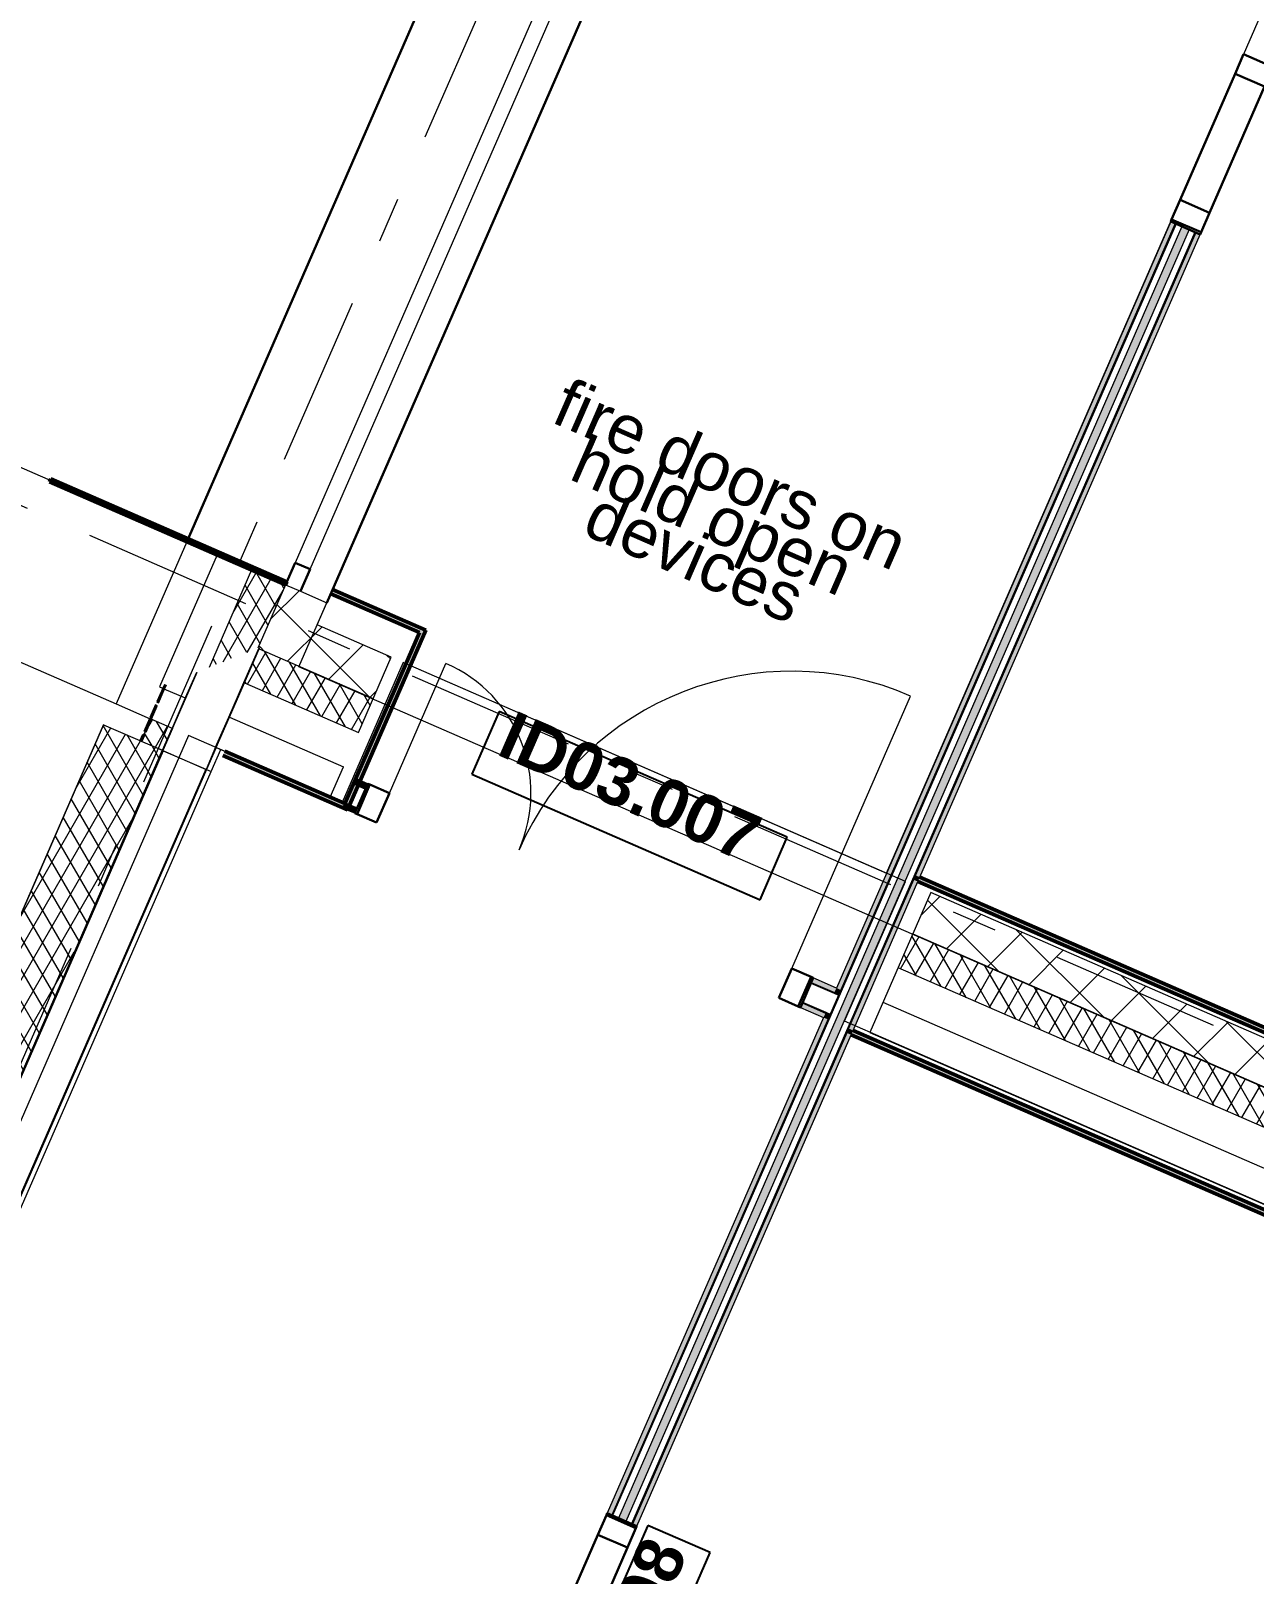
# Model space of a CAD drawing. Header units: millimetres. Extents: x -35034 to 431752, y -71616 to 25069.
# Drawn here: x 345001 to 348803, y -4564 to 234 of the extents above; entities that cross this region are included whole.
import ezdxf
from ezdxf.enums import TextEntityAlignment as Align

# ---------------------------------------------------------------- set-up
doc = ezdxf.new("R2010")
doc.units = ezdxf.units.MM
doc.header["$MEASUREMENT"] = 0
doc.linetypes.add('Double Dashed', pattern=[1093.611073, 529.166651, -211.666656, 141.111112, -211.666656])
doc.linetypes.add('Hidden Line', pattern=[55, 45, -10])
for name, color, linetype in [('A-05-M_Gross_Int_Circulation', 7, 'Continuous'), ('A-15-MG_Structural_Grid', 7, 'Continuous'), ('A-20-M_Floor_Slab', 7, 'Continuous'), ('A-25-M_Solar_Shade', 7, 'Continuous'), ('A-25-M_Wall_Ext_Existing_HUB', 7, 'Continuous'), ('A-25-M_Wall_Int', 7, 'Continuous'), ('ArchiCAD Windows', 7, 'Continuous'), ('New_A-15-MG_Structural_Grid_Phase_2', 7, 'Continuous'), ('New_A-20-M_Floor_Slab', 7, 'Continuous'), ('New_A-25-M_Wall_Ext', 7, 'Continuous'), ('New_A-25-M_Wall_Int', 7, 'Continuous'), ('New_ArchiCAD Door Markers', 7, 'Continuous'), ('New_ArchiCAD Doors', 7, 'Continuous')]:
    doc.layers.add(name, color=color, linetype=linetype)
for name, color, linetype, lineweight, true_color in [('A-05-M_Gross_Int_Circulation_Pen_No__74', 7, 'Continuous', 20, 0x606060), ('A-15-MG_Structural_Grid_Pen_No__163', 7, 'Continuous', 0, 0x750077), ('A-25-M_Solar_Shade_Pen_No__28', 7, 'Continuous', 50, 0x2a2a2a), ('A-25-M_Solar_Shade_Pen_No__81', 7, 'Continuous', 20, 0x6a6a6a), ('A-25-M_Wall_Ext_Existing_HUB_Pen_No__107', 7, 'Continuous', 15, 0xa6a6a6), ('A-25-M_Wall_Int_Pen_No__107', 7, 'Continuous', 15, 0xa6a6a6), ('A-25-M_Wall_Int_Pen_No__27', 7, 'Continuous', 50, 0x2a2a2a), ('ArchiCAD Windows_Pen_No__23', 7, 'Continuous', 30, 0x2a2a2a), ('ArchiCAD Windows_Pen_No__43', 7, 'Continuous', 30, 0x444444), ('New_A-15-MG_Structural_Grid_Phase_2_Pen_No__222', 7, 'Continuous', 13, 0x65af33), ('New_A-25-M_Wall_Ext_Existing_HUB_Pen_No__107', 7, 'Continuous', 15, 0xa6a6a6), ('New_A-25-M_Wall_Ext_Pen_No__107', 7, 'Continuous', 15, 0xa6a6a6), ('New_A-25-M_Wall_Int_Pen_No__107', 7, 'Continuous', 15, 0xa6a6a6), ('New_ArchiCAD Doors_Pen_No__43', 7, 'Continuous', 30, 0x444444), ('New_ArchiCAD Doors_Pen_No__63', 7, 'Continuous', 20, 0x606060)]:
    doc.layers.add(name, color=color, linetype=linetype, lineweight=lineweight, true_color=true_color)
for name, color, linetype, lineweight in [('A-20-M_Floor_Slab_Pen_No__89', 8, 'Continuous', 20), ('A-20-M_Roof_Pen_No__1', 7, 'Continuous', 13), ('A-25-M_Wall_Ext_Existing_HUB_Pen_No__1', 7, 'Continuous', 13), ('A-25-M_Wall_Ext_Existing_HUB_Pen_No__195', 7, 'Continuous', 35), ('A-25-M_Wall_Int_Pen_No__193', 7, 'Continuous', 18), ('A-25-M_Wall_Int_Pen_No__195', 7, 'Continuous', 35), ('A-25-M_Wall_Int_Pen_No__4', 7, 'Continuous', 20), ('ArchiCAD Windows_Pen_No__1', 7, 'Continuous', 13), ('ArchiCAD Windows_Pen_No__83', 8, 'Continuous', 20), ('ArchiCAD Zone Stamps_Pen_No__6', 7, 'Continuous', 35), ('New_A-20-M_Floor_Slab_Pen_No__89', 8, 'Continuous', 20), ('New_A-25-M_Wall_Ext_Existing_HUB_Pen_No__1', 7, 'Continuous', 13), ('New_A-25-M_Wall_Ext_Pen_No__1', 7, 'Continuous', 13), ('New_A-25-M_Wall_Int_Pen_No__1', 7, 'Continuous', 13), ('New_A-95-P_Text_1_50_GA_Pen_No__1', 7, 'Continuous', 13), ('New_ArchiCAD Door Markers_Pen_No__1', 7, 'Continuous', 13), ('New_ArchiCAD Door Markers_Pen_No__5', 7, 'Continuous', 25), ('New_ArchiCAD Doors_Pen_No__1', 7, 'Continuous', 13)]:
    doc.layers.add(name, color=color, linetype=linetype, lineweight=lineweight)
doc.styles.add('GENERATED_STYLE_1', font='')
doc.styles.add('GENERATED_STYLE_2', font='')
doc.styles.add('GENERATED_STYLE_3', font='')
doc.styles.add('GENERATED_STYLE_4', font='')
doc.styles.get('GENERATED_STYLE_1').set_extended_font_data('Swis721 BT', bold=True)
doc.styles.get('GENERATED_STYLE_2').set_extended_font_data('Arial', bold=True)
doc.styles.get('GENERATED_STYLE_3').set_extended_font_data('Arial')
doc.styles.get('GENERATED_STYLE_4').set_extended_font_data('Swis721 BT')
pattern_1 = [(103.994, (341458.1, 0), (-1137.96, 451.32), [0, -965.2, 0, -1079.5, 0, -1031.875]), (73.994, (341458, 0), (-1195.13, 1745.3), [0, -520.7, 0, -869.95, 0, -333.375]), (33.994, (341146.5, -716.2), (785.41, 1814.82), [0, -317.5, 0, -1143, 0, -1492.25]), (23.994, (341146.5, -716.2), (250.28, 1972.77), [0, -158.75, 0, -749.3, 0, -857.25])]
pattern_2 = [(60, (341458.065, 0), (-43.30127, 25), []), (120, (341458.065, 0), (43.30127, 25), [])]
pattern_3 = [(45, (341458.06, 0), (-91.9239, 91.9239), []), (135, (341458.06, 0), (91.9239, 91.9239), [])]
pattern_4 = [(0, (341458.06, 0), (0, 200), [])]
pattern_5 = [(156.4404, (341458.06, 0), (69.2305, 158.7675), [0, -100]), (156.4404, (341377.62, -59.4), (69.2305, 158.7675), [0, -100])]

# ---------------------------------------------------------------- blocks, each defined once
blk = doc.blocks.new('Slab_4_1', base_point=(349154.7, 5872.1))
at = {"layer": 'A-20-M_Floor_Slab_Pen_No__89', "linetype": 'Continuous', "flags": 128}
blk.add_lwpolyline([(373440.9, -13626.4), (354114.4, -5199.1), (356196, -425.5), (353664.2, 678.5), (351525.8, -4225.5), (345833.9, -1743.6), (349154.7, 5872.1), (348942.7, 6099.8), (348866.7, 6181.5), (349166, 6474.6), (349088.9, 6558.3), (352396.1, 9637), (356685.2, 7766.9), (358752, 12506.6), (357316.4, 14038.4), (358812.5, 15444.2), (359842.5, 14995), (360868.7, 17348.4), (395215.4, 2371.5)], dxfattribs=at)
blk = doc.blocks.new('Wall_197_1', base_point=(386093.5, -19661.2))
at = {"layer": 'A-25-M_Wall_Ext_Existing_HUB_Pen_No__107', "linetype": 'Continuous'}
h = blk.add_hatch(dxfattribs=at)
h.set_pattern_fill('Concrete_Block_0001', color=256, style=0, pattern_type=2)
h.set_pattern_definition(pattern_3)
h.paths.add_polyline_path([(351522.8, -4069), (347797.8, -2444.8), (347741.8, -2573.1), (351466.8, -4197.4)])
h = blk.add_hatch(dxfattribs=at)
h.set_pattern_fill('Batt_Insulation_0001', color=256, style=0, pattern_type=2)
h.set_pattern_definition(pattern_2)
h.paths.add_polyline_path([(351466.8, -4197.4), (347741.8, -2573.1), (347695.9, -2678.5), (351420.8, -4302.8)])
h = blk.add_hatch(dxfattribs=at)
h.set_pattern_fill('613_01__ad_AR_SAND_0001', color=256, style=0, pattern_type=2)
h.set_pattern_definition(pattern_1)
h.paths.add_polyline_path([(351374.1, -4410), (347649.1, -2785.8), (347608.1, -2879.7), (351333.1, -4504)])
at = {"layer": 'A-25-M_Wall_Ext_Existing_HUB_Pen_No__1', "linetype": 'Continuous'}
for p, q in [((347741.8, -2573.1), (351466.8, -4197.4)), ((347695.9, -2678.5), (351420.8, -4302.8)), ((347649.1, -2785.8), (351374.1, -4410))]:
    blk.add_line(p, q, dxfattribs=at)
at = {"layer": 'A-25-M_Wall_Ext_Existing_HUB_Pen_No__1', "linetype": 'Continuous', "flags": 128}
for points in [[(347797.8, -2444.8), (347608.1, -2879.7)], [(351737.1, -4162.5), (347797.8, -2444.8)], [(347608.1, -2879.7), (351333.1, -4504)]]:
    blk.add_lwpolyline(points, dxfattribs=at)
blk = doc.blocks.new('Standard grid marker_3')
at = {"layer": 'A-15-MG_Structural_Grid_Pen_No__163', "linetype": 'Double Dashed'}
blk.add_line((1000, 0), (74254.8, 0), dxfattribs=at)
at = {"layer": 'A-15-MG_Structural_Grid_Pen_No__163', "style": 'GENERATED_STYLE_4'}
for tag, p in [('AC_MarkerText_1_0', (-500, 43.4)), ('AC_MarkerText_1_1', (75754.8, 43.4))]:
    blk.add_attdef(tag, text='', height=350, rotation=360, dxfattribs=at).set_placement(p, align=Align.MIDDLE_CENTER)
blk = doc.blocks.new('HUB Circulation_INB 3250_65_2', base_point=(348493.1, 2197.3))
at = {"layer": 'A-05-M_Gross_Int_Circulation_Pen_No__74', "linetype": 'Continuous'}
for p, q in [((349154.7, 5872.1), (345939, -1502.5)), ((347660.3, -2384.8), (351223.8, 5787.4)), ((345939, -1502.5), (346228.8, -1628.9)), ((346228.8, -1628.9), (346180.5, -1739.5)), ((346180.5, -1739.5), (347660.3, -2384.8))]:
    blk.add_line(p, q, dxfattribs=at)
at = {"layer": 'ArchiCAD Zone Stamps_Pen_No__6'}
for tag, height, style, p in [('ROOM_NAME', 250, 'GENERATED_STYLE_2', (347526.6, 1127.7)), ('DUMMY_650', 200, 'GENERATED_STYLE_3', (348666.3, 1590.4)), ('measuredAreaCode', 200, 'GENERATED_STYLE_3', (348318.8, 793.7)), ('ROOM_NUMBER', 200, 'GENERATED_STYLE_3', (347958.7, 950.7)), ('DUMMY_651', 133.3, 'GENERATED_STYLE_3', (348788.1, 1885)), ('DUMMY_649', 200, 'GENERATED_STYLE_3', (348452.9, 1101.1))]:
    blk.add_attdef(tag, text='', height=height, rotation=66.4404, dxfattribs=dict(at, style=style)).set_placement(p, align=Align.TOP_LEFT)
blk = doc.blocks.new('Slab_6_2', base_point=(319508.7, -20986.7))
at = {"layer": 'New_A-20-M_Floor_Slab_Pen_No__89', "linetype": 'Continuous', "flags": 128}
blk.add_lwpolyline([(360395.6, -39042.6), (361680.2, -36096.6), (358829.1, -34853.4), (360799.2, -30335.3), (343499.7, -22791.9), (351451.6, -4555.7), (347529.4, -2845.4), (347719, -2410.4), (346158.3, -1729.9), (345968.6, -2164.8), (345491.4, -1956.7), (343498.9, -6526.2), (338307.1, -4262.3), (330724.5, -11317.1), (330341.6, -10905.7), (319508.6, -20986.6), (319508.7, -20986.7), (306424.3, -33162.5), (323848.8, -40760.4)], dxfattribs=at)
blk = doc.blocks.new('Triple Window 19')
at = {"layer": 'ArchiCAD Windows_Pen_No__1', "linetype": 'Continuous'}
blk.add_line((2817.5, 0), (2817.5, -50), dxfattribs=at)
at = {"layer": 'ArchiCAD Windows_Pen_No__23', "linetype": 'Continuous'}
for p, q in [((-2817.5, 335), (2817.5, 335)), ((-2817.5, -139.5), (2817.5, -139.5))]:
    blk.add_line(p, q, dxfattribs=at)
at = {"layer": 'ArchiCAD Windows_Pen_No__43', "linetype": 'Continuous'}
for p, q in [((2742.5, -50), (2742.5, 0)), ((2742.5, 0), (2817.5, 0)), ((2817.5, -50), (2742.5, -50))]:
    blk.add_line(p, q, dxfattribs=at)
at = {"layer": 'ArchiCAD Windows_Pen_No__83', "linetype": 'Continuous'}
for p, q in [((-702, 0), (2742.5, 0)), ((2742.5, -50), (-702, -50))]:
    blk.add_line(p, q, dxfattribs=at)
blk = doc.blocks.new('Wall_249_2', base_point=(345266.1, -1858.5))
at = {"layer": 'A-25-M_Wall_Ext_Existing_HUB_Pen_No__107', "linetype": 'Continuous'}
h = blk.add_hatch(dxfattribs=at)
h.set_pattern_fill('613_01__ad_AR_SAND_0002', color=256, style=0, pattern_type=2)
h.set_pattern_definition(pattern_1)
h.paths.add_polyline_path([(345485.9, -1354.5), (345266.1, -1858.5), (345401, -1805.5), (345579.8, -1395.5)])
h = blk.add_hatch(dxfattribs=at)
h.set_pattern_fill('Batt_Insulation_0002', color=256, style=0, pattern_type=2)
h.set_pattern_definition(pattern_2)
h.paths.add_polyline_path([(345555.1, -1745), (345706.4, -1685.6), (345792.5, -1488.2), (345687.1, -1442.3)])
h = blk.add_hatch(dxfattribs=at)
h.set_pattern_fill('Concrete_Block_0002', color=256, style=0, pattern_type=2)
h.set_pattern_definition(pattern_3)
h.paths.add_polyline_path([(345792.5, -1488.2), (345706.4, -1685.6), (345890.7, -1613.2), (345920.8, -1544.2), (345838.8, -1508.4), (345792.9, -1488.4)])
at = {"layer": 'A-25-M_Wall_Ext_Existing_HUB_Pen_No__1', "linetype": 'Continuous'}
for p, q in [((345485.9, -1354.5), (345579.8, -1395.5)), ((345579.8, -1395.5), (345401, -1805.5)), ((345579.8, -1395.5), (345687.1, -1442.3)), ((345687.1, -1442.3), (345555.1, -1745)), ((345687.1, -1442.3), (345792.5, -1488.2)), ((345792.5, -1488.2), (345706.4, -1685.6)), ((345792.5, -1488.2), (345792.9, -1488.4)), ((345792.9, -1488.4), (345838.8, -1508.4)), ((345838.8, -1508.4), (345920.8, -1544.2))]:
    blk.add_line(p, q, dxfattribs=at)
at = {"layer": 'A-25-M_Wall_Ext_Existing_HUB_Pen_No__1', "linetype": 'Continuous', "flags": 128}
for points in [[(345485.9, -1354.5), (345266.1, -1858.5)], [(345890.7, -1613.2), (345920.8, -1544.2)]]:
    blk.add_lwpolyline(points, dxfattribs=at)
at = {"layer": 'ArchiCAD Windows', "color": 251, "linetype": 'Continuous', "lineweight": 20, "true_color": 0x606060, "xscale": -1, "zscale": 1000, "rotation": 66.44041488456396}
blk.add_blockref('Triple Window 19', (346919.1, 1094.2), dxfattribs=at)
blk = doc.blocks.new('*X989', base_point=(341458.1, 0))
at = {"layer": 'New_A-25-M_Wall_Int_Pen_No__107', "linetype": 'Continuous'}
blk.add_hatch(color=256, dxfattribs=at).paths.add_polyline_path([(348578.5, -374.1), (346827.5, -4389.8), (346850.4, -4399.8), (348601.4, -384.1)])
blk = doc.blocks.new('Door with Sidelight on Side 2 19_11')
at = {"layer": 'New_ArchiCAD Doors_Pen_No__1', "linetype": 'Continuous'}
for p, q in [((-755, 0), (-755, -15)), ((755, 0), (755, -15)), ((-755, -15), (-755, -18)), ((-755, -18), (-755, -37)), ((-755, -37), (-755, -62)), ((755, -15), (755, -18)), ((755, -18), (755, -37)), ((755, -37), (755, -62)), ((-755, -62), (-755, -82)), ((-755, -82), (-755, -85)), ((-755, -85), (-755, -100)), ((755, -62), (755, -82)), ((755, -82), (755, -85)), ((755, -85), (755, -100))]:
    blk.add_line(p, q, dxfattribs=at)
at = {"layer": 'New_ArchiCAD Doors_Pen_No__43', "linetype": 'Continuous'}
for p, q in [((-748, 0), (-755, 0)), ((-755, 0), (-755, -100)), ((-682, 0), (-748, 0)), ((-748, 0), (-748, -100)), ((-254, 0), (-682, 0)), ((-682, 0), (-682, -100)), ((-682, -100), (-682, 0)), ((-254, -100), (-254, 0)), ((-188, 0), (-254, 0)), ((-254, 0), (-254, -100)), ((-188, -100), (-188, 0)), ((748, 0), (682, 0)), ((682, 0), (682, -100)), ((748, 0), (755, 0)), ((748, -100), (748, 0)), ((755, 0), (755, -100)), ((-748, -100), (-755, -100)), ((-748, -100), (-682, -100)), ((-682, -100), (-254, -100)), ((-254, -100), (-188, -100)), ((682, -100), (748, -100)), ((748, -100), (755, -100))]:
    blk.add_line(p, q, dxfattribs=at)
at = {"layer": 'New_ArchiCAD Doors_Pen_No__63', "linetype": 'Continuous'}
blk.add_line((682, 0), (682, 870), dxfattribs=at)
blk.add_arc((682, 0), 870, 90, 180, dxfattribs=at)
blk = doc.blocks.new('Door Stamp 17_18')
at = {"layer": 'New_ArchiCAD Door Markers_Pen_No__5', "linetype": 'Continuous'}
for p, q in [((206.6, 241.9), (-770.5, 241.9)), ((-770.5, 241.9), (-770.5, 30.2)), ((206.6, 241.9), (-770.5, 241.9)), ((206.6, 30.2), (206.6, 241.9)), ((-770.5, 30.2), (206.6, 30.2))]:
    blk.add_line(p, q, dxfattribs=at)
at = {"layer": 'New_ArchiCAD Door Markers_Pen_No__1', "style": 'GENERATED_STYLE_1'}
blk.add_attdef('AC_WIDO_ID', text='', height=150, rotation=180, dxfattribs=at).set_placement((147.8, 286.5), align=Align.BOTTOM_LEFT)
blk = doc.blocks.new('Wall_286_2', base_point=(351226.8, 5794.2))
at = {"layer": 'A-25-M_Wall_Int_Pen_No__107', "linetype": 'Continuous'}
for points in [[(347758, -2411), (347764, -2397.3), (347750.2, -2391.3), (347744.2, -2405)], [(347550.3, -2887.2), (347556.3, -2873.5), (347542.6, -2867.5), (347536.6, -2881.2)]]:
    blk.add_hatch(color=256, dxfattribs=at).paths.add_polyline_path(points)
at = {"layer": 'New_A-25-M_Wall_Int_Pen_No__107', "linetype": 'Continuous'}
for points in [[(348543.7, -358.9), (347504.6, -2741.8), (347518.4, -2747.8), (348557.4, -364.9)], [(348621.6, -392.9), (347750.2, -2391.3), (347764, -2397.3), (348635.4, -398.9)], [(347556.3, -2873.5), (347758, -2411), (347744.2, -2405), (347542.6, -2867.5)], [(347512.4, -2761.6), (347518.4, -2747.8), (347504.6, -2741.8), (347498.6, -2755.6)], [(347478.4, -2839.5), (347484.4, -2825.8), (347470.7, -2819.8), (347464.7, -2833.5)], [(346792.6, -4374.6), (346806.4, -4380.6), (347478.4, -2839.5), (347464.7, -2833.5)], [(346870.6, -4408.6), (346884.3, -4414.6), (347550.3, -2887.2), (347536.6, -2881.2)]]:
    blk.add_hatch(color=256, dxfattribs=at).paths.add_polyline_path(points)
at = {"layer": 'New_A-25-M_Wall_Int_Pen_No__107', "linetype": 'Continuous', "lineweight": 0, "true_color": 0x535353}
for points in [[(347512.4, -2761.6), (347515.1, -2762.8), (348560.2, -366.1), (348557.4, -364.9)], [(348618.9, -391.7), (346867.8, -4407.4), (346870.6, -4408.6), (348621.6, -392.9)], [(347511.2, -2764.3), (346806.4, -4380.6), (346809.1, -4381.8), (347513.9, -2765.5)], [(347511.2, -2764.3), (347512.4, -2761.6), (347498.6, -2755.6), (347497.4, -2758.3)], [(347513.9, -2765.5), (347515.1, -2762.8), (347512.4, -2761.6), (347511.2, -2764.3)], [(347484.4, -2825.8), (347485.6, -2823), (347471.8, -2817), (347470.7, -2819.8)]]:
    blk.add_hatch(color=251, dxfattribs=at).paths.add_polyline_path(points)
at = {"layer": 'New_A-25-M_Wall_Int_Pen_No__1', "linetype": 'Continuous'}
for p, q in [((348560.2, -366.1), (346809.1, -4381.8)), ((348578.5, -374.1), (346827.5, -4389.8)), ((348557.4, -364.9), (347512.4, -2761.6)), ((348557.4, -364.9), (348543.7, -358.9)), ((348560.2, -366.1), (348557.4, -364.9)), ((348578.5, -374.1), (348560.2, -366.1)), ((348601.4, -384.1), (348578.5, -374.1)), ((348601.4, -384.1), (346850.4, -4399.8)), ((348618.9, -391.7), (346867.8, -4407.4)), ((348621.6, -392.9), (347750.2, -2391.3)), ((348618.9, -391.7), (348601.4, -384.1)), ((348621.6, -392.9), (348618.9, -391.7)), ((348635.4, -398.9), (348621.6, -392.9)), ((347750.2, -2391.3), (347744.2, -2405)), ((347744.2, -2405), (347542.6, -2867.5)), ((347511.2, -2764.3), (346806.4, -4380.6)), ((347497.4, -2758.3), (347511.2, -2764.3)), ((347512.4, -2761.6), (347498.6, -2755.6)), ((347470.7, -2819.8), (347484.4, -2825.8)), ((347471.8, -2817), (347485.6, -2823)), ((347542.6, -2867.5), (347536.6, -2881.2)), ((347536.6, -2881.2), (346870.6, -4408.6)), ((346806.4, -4380.6), (346792.6, -4374.6)), ((346809.1, -4381.8), (346806.4, -4380.6)), ((346827.5, -4389.8), (346809.1, -4381.8)), ((346850.4, -4399.8), (346827.5, -4389.8)), ((346867.8, -4407.4), (346850.4, -4399.8)), ((346870.6, -4408.6), (346867.8, -4407.4)), ((346884.3, -4414.6), (346870.6, -4408.6))]:
    blk.add_line(p, q, dxfattribs=at)
at = {"layer": 'New_A-25-M_Wall_Int_Pen_No__1', "linetype": 'Continuous', "flags": 128}
for points in [[(348543.7, -358.9), (347504.6, -2741.8)], [(347764, -2397.3), (348635.4, -398.9)], [(347556.3, -2873.5), (347758, -2411)], [(347464.7, -2833.5), (346792.6, -4374.6)], [(346884.3, -4414.6), (347550.3, -2887.2)]]:
    blk.add_lwpolyline(points, dxfattribs=at)
at = {"layer": 'New_A-25-M_Wall_Int', "color": 250, "lineweight": 50, "true_color": 0x2a2a2a}
blk.add_blockref('*X989', (341458.1, 0), dxfattribs=at)
at = {"layer": 'New_ArchiCAD Door Markers'}
ref = blk.add_blockref('Door Stamp 17_18', (346582.5, -5106.7), dxfattribs=dict(at, rotation=246.440411583999))
ref.add_attrib('AC_WIDO_ID', 'ID03.008', dxfattribs={"layer": 'New_ArchiCAD Door Markers_Pen_No__1', "color": 7, "height": 150, "rotation": 66.4404, "style": 'GENERATED_STYLE_1'}).set_placement((346745.2, -5294.3), align=Align.BOTTOM_LEFT)
at = {"layer": 'New_ArchiCAD Doors', "color": 251, "linetype": 'Continuous', "lineweight": 20, "true_color": 0x606060, "xscale": -0.9999999999999999, "zscale": 1000, "rotation": 246.440411583999}
blk.add_blockref('Door with Sidelight on Side 2 19_11', (348937.1, 293.2), dxfattribs=at)
at = {"layer": 'New_ArchiCAD Doors', "color": 251, "linetype": 'Continuous', "lineweight": 20, "true_color": 0x606060, "zscale": 1000, "rotation": 246.440411583999}
blk.add_blockref('Door with Sidelight on Side 2 19_11', (346582.5, -5106.7), dxfattribs=at)
blk = doc.blocks.new('Double Door Asymmetric 19_6')
at = {"layer": 'New_ArchiCAD Doors_Pen_No__1', "linetype": 'Continuous'}
for p, q in [((-755, -15), (-755, 0)), ((755, -15), (755, 0)), ((-755, -18), (-755, -15)), ((-755, -82), (-755, -18)), ((755, -18), (755, -15)), ((755, -82), (755, -18)), ((-755, -85), (-755, -82)), ((-755, -100), (-755, -85)), ((755, -85), (755, -82)), ((755, -100), (755, -85))]:
    blk.add_line(p, q, dxfattribs=at)
at = {"layer": 'New_ArchiCAD Doors_Pen_No__43', "linetype": 'Continuous'}
for p, q in [((-748, 0), (-755, 0)), ((-755, 0), (-755, -100)), ((-682, 0), (-748, 0)), ((-748, 0), (-748, -100)), ((-682, -100), (-682, 0)), ((748, 0), (682, 0)), ((682, 0), (682, -100)), ((748, 0), (755, 0)), ((748, -100), (748, 0)), ((755, 0), (755, -100)), ((-748, -100), (-755, -100)), ((-748, -100), (-682, -100)), ((682, -100), (748, -100)), ((748, -100), (755, -100))]:
    blk.add_line(p, q, dxfattribs=at)
at = {"layer": 'New_ArchiCAD Doors_Pen_No__63', "linetype": 'Continuous'}
for p, q in [((682, 0), (682, 924)), ((-682, 0), (-682, 440))]:
    blk.add_line(p, q, dxfattribs=at)
for centre, radius, start, end in [((682, 0), 924, 90, 180), ((-682, 0), 440, 0, 90)]:
    blk.add_arc(centre, radius, start, end, dxfattribs=at)
blk = doc.blocks.new('Door Stamp 17_32')
at = {"layer": 'New_ArchiCAD Door Markers_Pen_No__5', "linetype": 'Continuous'}
for p, q in [((470.6, -256.9), (-506.5, -256.9)), ((-506.5, -256.9), (-506.5, -468.7)), ((470.6, -256.9), (-506.5, -256.9)), ((470.6, -468.7), (470.6, -256.9)), ((-506.5, -468.7), (470.6, -468.7))]:
    blk.add_line(p, q, dxfattribs=at)
at = {"layer": 'New_ArchiCAD Door Markers_Pen_No__1', "style": 'GENERATED_STYLE_1'}
blk.add_attdef('AC_WIDO_ID', text='', height=150, rotation=180, dxfattribs=at).set_placement((411.8, -212.1), align=Align.BOTTOM_LEFT)
blk = doc.blocks.new('Wall_327_2', base_point=(347464.7, -2833.5))
at = {"layer": 'New_A-25-M_Wall_Int_Pen_No__107', "linetype": 'Continuous', "lineweight": 0, "true_color": 0x535353}
for points in [[(346005.1, -2104.3), (346003.9, -2107.1), (346041.2, -2123.4), (346042.4, -2120.6)], [(345978.3, -2165.8), (345977.1, -2168.5), (346014.5, -2184.8), (346015.7, -2182)], [(347426.6, -2724.2), (347425.4, -2726.9), (347497.4, -2758.3), (347498.6, -2755.6)], [(347399.8, -2785.6), (347398.6, -2788.3), (347470.7, -2819.8), (347471.8, -2817)]]:
    blk.add_hatch(color=251, dxfattribs=at).paths.add_polyline_path(points)
at = {"layer": 'New_A-25-M_Wall_Int_Pen_No__107', "linetype": 'Continuous'}
for points in [[(346011.1, -2090.6), (346005.1, -2104.3), (346042.4, -2120.6), (346048.4, -2106.9)], [(345977.1, -2168.5), (345971.1, -2182.3), (346008.5, -2198.5), (346014.5, -2184.8)], [(347432.6, -2710.4), (347426.6, -2724.2), (347498.6, -2755.6), (347504.6, -2741.8)], [(347392.6, -2802.1), (347464.7, -2833.5), (347470.7, -2819.8), (347398.6, -2788.3)]]:
    blk.add_hatch(color=256, dxfattribs=at).paths.add_polyline_path(points)
at = {"layer": 'New_A-25-M_Wall_Int_Pen_No__1', "linetype": 'Continuous'}
for p, q in [((346003.9, -2107.1), (346041.2, -2123.4)), ((346005.1, -2104.3), (346042.4, -2120.6)), ((346042.4, -2120.6), (346048.4, -2106.9)), ((346015.7, -2182), (346041.2, -2123.4)), ((346041.2, -2123.4), (346042.4, -2120.6)), ((345977.1, -2168.5), (346014.5, -2184.8)), ((345978.3, -2165.8), (346015.7, -2182)), ((346008.5, -2198.5), (346014.5, -2184.8)), ((346014.5, -2184.8), (346015.7, -2182)), ((347399.8, -2785.6), (347425.4, -2726.9)), ((347425.4, -2726.9), (347426.6, -2724.2)), ((347425.4, -2726.9), (347497.4, -2758.3)), ((347426.6, -2724.2), (347432.6, -2710.4)), ((347426.6, -2724.2), (347498.6, -2755.6)), ((347392.6, -2802.1), (347398.6, -2788.3)), ((347398.6, -2788.3), (347399.8, -2785.6)), ((347398.6, -2788.3), (347470.7, -2819.8)), ((347399.8, -2785.6), (347471.8, -2817))]:
    blk.add_line(p, q, dxfattribs=at)
at = {"layer": 'New_A-25-M_Wall_Int_Pen_No__1', "linetype": 'Continuous', "flags": 128}
for points in [[(345978.3, -2165.8), (346003.9, -2107.1)], [(346003.9, -2107.1), (346005.1, -2104.3)], [(346005.1, -2104.3), (346011.1, -2090.6)], [(346048.4, -2106.9), (346011.1, -2090.6)], [(345971.1, -2182.3), (345977.1, -2168.5)], [(345971.1, -2182.3), (346008.5, -2198.5)], [(345977.1, -2168.5), (345978.3, -2165.8)], [(347504.6, -2741.8), (347432.6, -2710.4)], [(347392.6, -2802.1), (347464.7, -2833.5)]]:
    blk.add_lwpolyline(points, dxfattribs=at)
at = {"layer": 'New_ArchiCAD Door Markers'}
ref = blk.add_blockref('Door Stamp 17_32', (346700.5, -2500.3), dxfattribs=dict(at, rotation=156.4404079832242))
ref.add_attrib('AC_WIDO_ID', 'ID03.007', dxfattribs={"layer": 'New_ArchiCAD Door Markers_Pen_No__1', "color": 7, "height": 150, "rotation": 336.4404, "style": 'GENERATED_STYLE_1'}).set_placement((346425.8, -2055.4), align=Align.BOTTOM_LEFT)
at = {"layer": 'New_ArchiCAD Doors', "color": 251, "linetype": 'Continuous', "lineweight": 20, "true_color": 0x606060, "zscale": 1000, "rotation": 336.4404079832243}
blk.add_blockref('Double Door Asymmetric 19_6', (346740.5, -2408.6), dxfattribs=at)
blk = doc.blocks.new('Wall_419_2', base_point=(345931.3, -2148.5))
at = {"layer": 'A-25-M_Wall_Ext_Existing_HUB_Pen_No__107', "linetype": 'Continuous'}
h = blk.add_hatch(dxfattribs=at)
h.set_pattern_fill('Concrete_Block_0002', color=256, style=0, pattern_type=2)
h.set_pattern_definition(pattern_3)
h.paths.add_polyline_path([(345711, -1687.5), (346065, -1841.9), (346120.9, -1713.6), (345890.7, -1613.2), (345712.9, -1683)])
h = blk.add_hatch(dxfattribs=at)
h.set_pattern_fill('Batt_Insulation_0002', color=256, style=0, pattern_type=2)
h.set_pattern_definition(pattern_2)
h.paths.add_polyline_path([(345665, -1792.9), (346019, -1947.3), (346065, -1841.9), (345711, -1687.5)])
h = blk.add_hatch(dxfattribs=at)
h.set_pattern_fill('613_01__ad_AR_SAND_0002', color=256, style=0, pattern_type=2)
h.set_pattern_definition(pattern_1)
h.paths.add_polyline_path([(345412.9, -1810.7), (345401, -1805.5), (345266.1, -1858.5), (345371.9, -1904.6)])
at = {"layer": 'A-25-M_Wall_Ext_Existing_HUB_Pen_No__107', "linetype": 'Continuous', "lineweight": 0, "true_color": 0x535353}
for points in [[(345414.7, -1811.5), (345412.9, -1810.7), (345371.9, -1904.6), (345373.8, -1905.4)], [(345420.7, -1797.8), (345418.1, -1798.8), (345412.9, -1810.7), (345414.7, -1811.5)]]:
    blk.add_hatch(color=251, dxfattribs=at).paths.add_polyline_path(points)
at = {"layer": 'A-25-M_Wall_Ext_Existing_HUB_Pen_No__107', "linetype": 'Continuous'}
h = blk.add_hatch(dxfattribs=at)
h.set_pattern_fill('613_01__ad_AR_SAND_0002', color=256, style=0, pattern_type=2)
h.set_pattern_definition(pattern_1)
h.paths.add_polyline_path([(345480.7, -1840.2), (345414.7, -1811.5), (345373.8, -1905.4), (345439.8, -1934.2)])
h = blk.add_hatch(dxfattribs=at)
h.set_pattern_fill('613_01__ad_AR_SAND_0002', color=256, style=0, pattern_type=2)
h.set_pattern_definition(pattern_1)
h.paths.add_polyline_path([(345577.3, -1994.1), (345931.3, -2148.5), (345972.3, -2054.6), (345618.2, -1900.2)])
at = {"layer": 'New_A-25-M_Wall_Ext_Existing_HUB_Pen_No__107', "linetype": 'Continuous', "lineweight": 0, "true_color": 0x535353}
for points in [[(345711, -1687.5), (345709.1, -1686.7), (345663.2, -1792.1), (345665, -1792.9)], [(345712.9, -1683), (345710.3, -1684), (345709.1, -1686.7), (345711, -1687.5)], [(345518.1, -1759.5), (345515.5, -1760.5), (345480.7, -1840.2), (345482.6, -1841)], [(345665, -1792.9), (345663.2, -1792.1), (345616.4, -1899.4), (345618.2, -1900.2)], [(345482.6, -1841), (345480.7, -1840.2), (345439.8, -1934.2), (345441.6, -1935)], [(345618.2, -1900.2), (345616.4, -1899.4), (345575.4, -1993.3), (345577.3, -1994.1)]]:
    blk.add_hatch(color=251, dxfattribs=at).paths.add_polyline_path(points)
at = {"layer": 'A-25-M_Wall_Ext_Existing_HUB_Pen_No__1', "linetype": 'Continuous'}
for p, q in [((345711, -1687.5), (346065, -1841.9)), ((345401, -1805.5), (345412.9, -1810.7)), ((345414.7, -1811.5), (345480.7, -1840.2)), ((345665, -1792.9), (346019, -1947.3)), ((345618.2, -1900.2), (345972.3, -2054.6))]:
    blk.add_line(p, q, dxfattribs=at)
at = {"layer": 'A-25-M_Wall_Ext_Existing_HUB_Pen_No__1', "linetype": 'Continuous', "flags": 128}
for points in [[(346120.9, -1713.6), (345890.7, -1613.2)], [(346019, -1947.3), (346120.9, -1713.6)], [(345266.1, -1858.5), (345371.9, -1904.6)], [(345373.8, -1905.4), (345439.8, -1934.2)], [(345577.3, -1994.1), (345931.3, -2148.5)], [(345931.3, -2148.5), (345972.3, -2054.6)]]:
    blk.add_lwpolyline(points, dxfattribs=at)
at = {"layer": 'A-25-M_Wall_Ext_Existing_HUB_Pen_No__195', "linetype": 'Hidden Line'}
for p, q in [((345412.9, -1810.7), (345371.9, -1904.6)), ((345373.8, -1905.4), (345414.7, -1811.5)), ((345418.1, -1798.8), (345412.9, -1810.7)), ((345414.7, -1811.5), (345420.7, -1797.8))]:
    blk.add_line(p, q, dxfattribs=at)
at = {"layer": 'New_A-25-M_Wall_Ext_Existing_HUB_Pen_No__1', "linetype": 'Continuous'}
for p, q in [((345663.2, -1792.1), (345709.1, -1686.7)), ((345665, -1792.9), (345711, -1687.5)), ((345709.1, -1686.7), (345710.3, -1684)), ((345711, -1687.5), (345712.9, -1683)), ((345515.5, -1760.5), (345480.7, -1840.2)), ((345482.6, -1841), (345518.1, -1759.5)), ((345616.4, -1899.4), (345663.2, -1792.1)), ((345618.2, -1900.2), (345665, -1792.9)), ((345480.7, -1840.2), (345439.8, -1934.2)), ((345441.6, -1935), (345482.6, -1841)), ((345575.4, -1993.3), (345616.4, -1899.4)), ((345577.3, -1994.1), (345618.2, -1900.2))]:
    blk.add_line(p, q, dxfattribs=at)
blk = doc.blocks.new('Wall_420_2', base_point=(345603.7, -2005.7))
at = {"layer": 'A-25-M_Wall_Int_Pen_No__107', "linetype": 'Continuous'}
blk.add_hatch(color=256, dxfattribs=at).paths.add_polyline_path([(345597.7, -2019.4), (345984.9, -2188.2), (345977.1, -2168.5), (345603.7, -2005.7)])
at = {"layer": 'A-25-M_Wall_Int_Pen_No__27', "linetype": 'Continuous', "flags": 128}
for points in [[(345977.1, -2168.5), (345603.7, -2005.7)], [(345597.7, -2019.4), (345984.9, -2188.2)]]:
    blk.add_lwpolyline(points, dxfattribs=at)
blk = doc.blocks.new('Wall_421_2', base_point=(345977.1, -2168.5))
at = {"layer": 'A-25-M_Wall_Int_Pen_No__107', "linetype": 'Continuous'}
blk.add_hatch(color=256, dxfattribs=at).paths.add_polyline_path([(345984.9, -2188.2), (346140.6, -1831.2), (346126.8, -1825.2), (345977.1, -2168.5)])
at = {"layer": 'A-25-M_Wall_Int_Pen_No__27', "linetype": 'Continuous', "flags": 128}
for points in [[(346126.8, -1825.2), (345977.1, -2168.5)], [(345984.9, -2188.2), (346140.6, -1831.2)]]:
    blk.add_lwpolyline(points, dxfattribs=at)
blk = doc.blocks.new('Wall_422_2', base_point=(346126.8, -1825.2))
at = {"layer": 'A-25-M_Wall_Int_Pen_No__107', "linetype": 'Continuous'}
blk.add_hatch(color=256, dxfattribs=at).paths.add_polyline_path([(346140.6, -1831.2), (346228.8, -1628.9), (346209, -1636.6), (346126.8, -1825.2)])
at = {"layer": 'A-25-M_Wall_Int_Pen_No__27', "linetype": 'Continuous', "flags": 128}
for points in [[(346140.6, -1831.2), (346228.8, -1628.9)], [(346209, -1636.6), (346126.8, -1825.2)]]:
    blk.add_lwpolyline(points, dxfattribs=at)
blk = doc.blocks.new('Wall_423_2', base_point=(346209, -1636.6))
at = {"layer": 'A-25-M_Wall_Int_Pen_No__107', "linetype": 'Continuous'}
blk.add_hatch(color=256, dxfattribs=at).paths.add_polyline_path([(346228.8, -1628.9), (345939, -1502.5), (345933, -1516.3), (346209, -1636.6)])
at = {"layer": 'A-25-M_Wall_Int_Pen_No__27', "linetype": 'Continuous', "flags": 128}
for points in [[(345933, -1516.3), (346209, -1636.6)], [(346228.8, -1628.9), (345939, -1502.5)]]:
    blk.add_lwpolyline(points, dxfattribs=at)
blk = doc.blocks.new('Wall_425_2', base_point=(347464.7, -2833.5))
at = {"layer": 'A-25-M_Wall_Int_Pen_No__107', "linetype": 'Continuous'}
blk.add_hatch(color=256, dxfattribs=at).paths.add_polyline_path([(347550.3, -2887.2), (351307.4, -4525.5), (351313.4, -4511.7), (347556.3, -2873.5)])
at = {"layer": 'A-25-M_Wall_Int_Pen_No__27', "linetype": 'Continuous', "flags": 128}
for points in [[(351313.4, -4511.7), (347556.3, -2873.5)], [(347550.3, -2887.2), (351307.4, -4525.5)], [(351313.4, -4511.7), (351307.4, -4525.5)]]:
    blk.add_lwpolyline(points, dxfattribs=at)
blk = doc.blocks.new('Wall_430_2', base_point=(345342, -1973.3))
at = {"layer": 'A-25-M_Wall_Int_Pen_No__107', "linetype": 'Continuous', "lineweight": 0, "true_color": 0x535353}
blk.add_hatch(color=251, dxfattribs=at).paths.add_polyline_path([(345371.9, -1904.6), (345342, -1973.3), (345343.8, -1974.1), (345373.8, -1905.4)])
at = {"layer": 'A-25-M_Wall_Int_Pen_No__107', "linetype": 'Continuous'}
h = blk.add_hatch(dxfattribs=at)
h.set_pattern_fill('Batt_Insulation_0002', color=256, style=0, pattern_type=2)
h.set_pattern_definition(pattern_2)
h.paths.add_polyline_path([(345373.8, -1905.4), (345343.8, -1974.1), (345409.8, -2002.9), (345439.8, -1934.2)])
at = {"layer": 'A-25-M_Wall_Int_Pen_No__193', "linetype": 'Continuous', "flags": 128}
for points in [[(345342, -1973.3), (345343.8, -1974.1)], [(345343.8, -1974.1), (345409.8, -2002.9)]]:
    blk.add_lwpolyline(points, dxfattribs=at)
at = {"layer": 'A-25-M_Wall_Int_Pen_No__195', "linetype": 'Hidden Line'}
blk.add_line((345373.8, -1905.4), (345343.8, -1974.1), dxfattribs=at)
at = {"layer": 'A-25-M_Wall_Int_Pen_No__195', "linetype": 'Hidden Line', "flags": 128}
blk.add_lwpolyline([(345371.9, -1904.6), (345342, -1973.3)], dxfattribs=at)
at = {"layer": 'A-25-M_Wall_Int_Pen_No__4', "linetype": 'Continuous', "flags": 128}
blk.add_lwpolyline([(345409.8, -2002.9), (345439.8, -1934.2)], dxfattribs=at)
blk = doc.blocks.new('Wall_431_2', base_point=(345409.8, -2002.9))
at = {"layer": 'New_A-25-M_Wall_Ext_Pen_No__107', "linetype": 'Continuous', "lineweight": 0, "true_color": 0x535353}
for points in [[(345439.8, -1934.2), (345409.8, -2002.9), (345411.7, -2003.7), (345441.6, -1935)], [(345575.4, -1993.3), (345545.5, -2062), (345547.3, -2062.8), (345577.3, -1994.1)]]:
    blk.add_hatch(color=251, dxfattribs=at).paths.add_polyline_path(points)
at = {"layer": 'New_A-25-M_Wall_Ext_Pen_No__107', "linetype": 'Continuous'}
h = blk.add_hatch(dxfattribs=at)
h.set_pattern_fill('Plaster_0002', color=256, style=0, pattern_type=2)
h.set_pattern_definition([(246.4404, (341458.06, 0), (-158.7675, 69.2305), [0, -100]), (246.4404, (341517.46, -80.45), (-158.7675, 69.2305), [0, -100])])
h.paths.add_polyline_path([(345577.3, -1994.1), (345547.3, -2062.8), (345561.1, -2068.8), (345591, -2000.1)])
at = {"layer": 'New_A-25-M_Wall_Ext_Pen_No__1', "linetype": 'Continuous'}
for p, q in [((345441.6, -1935), (345411.7, -2003.7)), ((345575.4, -1993.3), (345545.5, -2062)), ((345577.3, -1994.1), (345547.3, -2062.8))]:
    blk.add_line(p, q, dxfattribs=at)
at = {"layer": 'New_A-25-M_Wall_Ext_Pen_No__1', "linetype": 'Continuous', "flags": 128}
for points in [[(345439.8, -1934.2), (345409.8, -2002.9)], [(345409.8, -2002.9), (345411.7, -2003.7)], [(345411.7, -2003.7), (345545.5, -2062)], [(345561.1, -2068.8), (345591, -2000.1)], [(345545.5, -2062), (345547.3, -2062.8)], [(345547.3, -2062.8), (345561.1, -2068.8)]]:
    blk.add_lwpolyline(points, dxfattribs=at)
blk = doc.blocks.new('Wall_434_2', base_point=(347666.3, -2371.1))
at = {"layer": 'A-25-M_Wall_Int_Pen_No__107', "linetype": 'Continuous'}
blk.add_hatch(color=256, dxfattribs=at).paths.add_polyline_path([(347758, -2411), (351048.7, -3846), (351054.7, -3832.2), (347764, -2397.3)])
at = {"layer": 'A-25-M_Wall_Int_Pen_No__27', "linetype": 'Continuous', "flags": 128}
for points in [[(351054.7, -3832.2), (347764, -2397.3)], [(347758, -2411), (351048.7, -3846)], [(351048.7, -3846), (351054.7, -3832.2)]]:
    blk.add_lwpolyline(points, dxfattribs=at)
blk = doc.blocks.new('Column_20_2', base_point=(345427.8, -1323.8))
at = {"layer": 'A-25-M_Solar_Shade_Pen_No__81', "linetype": 'Continuous', "lineweight": 0, "true_color": 0x353535}
blk.add_hatch(color=250, dxfattribs=at).paths.add_polyline_path([(345792.5, -1488.2), (345796.5, -1479.1), (345063.2, -1159.3), (345059.2, -1168.5)])
at = {"layer": 'A-25-M_Solar_Shade_Pen_No__28', "linetype": 'Continuous'}
for p, q in [((345063.2, -1159.3), (345059.2, -1168.5)), ((345059.2, -1168.5), (345792.5, -1488.2)), ((345796.5, -1479.1), (345063.2, -1159.3)), ((345792.5, -1488.2), (345796.5, -1479.1))]:
    blk.add_line(p, q, dxfattribs=at)
blk = doc.blocks.new('Wall_450_2', base_point=(345226.5, -1922.9))
at = {"layer": 'New_A-25-M_Wall_Ext_Pen_No__107', "linetype": 'Continuous'}
for points in [[(343404.3, -6103.7), (345227.1, -1923.2), (345226.5, -1922.9), (343403.6, -6103.4)], [(343526.2, -6322.7), (345409.8, -2002.9), (345409.4, -2002.7), (343525.7, -6322.5)], [(343404.3, -6103.7), (343403.6, -6103.4), (343404, -6104.3)]]:
    blk.add_hatch(color=256, dxfattribs=at).paths.add_polyline_path(points)
h = blk.add_hatch(dxfattribs=at)
h.set_pattern_fill('Batt_Insulation_0002', color=256, style=0, pattern_type=2)
h.set_pattern_definition(pattern_2)
h.paths.add_polyline_path([(343565.7, -6230.8), (345409.4, -2002.7), (345227.1, -1923.2), (343404, -6104.3), (343434.1, -6173.4)])
at = {"layer": 'New_A-25-M_Wall_Ext_Pen_No__107', "linetype": 'Continuous', "lineweight": 0, "true_color": 0x535353}
for points in [[(343521.7, -6340.4), (345412.6, -2004.1), (345409.8, -2002.9), (343519, -6339.2)], [(343595.7, -6538.4), (345547.3, -2062.8), (345544.6, -2061.6), (343593, -6537.2)], [(343517.7, -6340.8), (343518.5, -6339), (343503.4, -6332.4), (343504.6, -6335.1)], [(343518.2, -6341), (343519, -6339.2), (343518.5, -6339), (343517.7, -6340.8)], [(343520.9, -6342.2), (343521.7, -6340.4), (343519, -6339.2), (343518.2, -6341)], [(343592.7, -6537.1), (343592.9, -6537.5), (343593, -6537.2)], [(343594.9, -6540.3), (343595.7, -6538.4), (343593, -6537.2), (343592.9, -6537.5), (343593.9, -6539.8)]]:
    blk.add_hatch(color=251, dxfattribs=at).paths.add_polyline_path(points)
at = {"layer": 'New_A-25-M_Wall_Ext_Pen_No__107', "linetype": 'Continuous'}
h = blk.add_hatch(dxfattribs=at)
h.set_pattern_fill('Plaster_0002', color=256, style=0, pattern_type=2)
h.set_pattern_definition([(246.4404, (341458.06, 0), (-158.7675, 69.2305), [0, -100]), (246.4404, (341517.46, -80.45), (-158.7675, 69.2305), [0, -100])])
h.paths.add_polyline_path([(343608.7, -6546.3), (345561.1, -2068.8), (345547.3, -2062.8), (343594.9, -6540.3)])
h = blk.add_hatch(dxfattribs=at)
h.set_pattern_fill('Batt_Insulation_0002', color=256, style=0, pattern_type=2)
h.set_pattern_definition(pattern_2)
h.paths.add_polyline_path([(343525.7, -6322.5), (343565.7, -6230.8), (343434.1, -6173.4), (343492.9, -6308.1)])
h = blk.add_hatch(dxfattribs=at)
h.set_pattern_fill('Plywood_0002', color=256, style=0, pattern_type=2)
h.set_pattern_definition(pattern_4)
h.paths.add_polyline_path([(343518.5, -6339), (343525.7, -6322.5), (343492.9, -6308.1), (343503.4, -6332.4)])
h = blk.add_hatch(dxfattribs=at)
h.set_pattern_fill('Plywood_0002', color=256, style=0, pattern_type=2)
h.set_pattern_definition(pattern_4)
h.paths.add_polyline_path([(343519, -6339.2), (343526.2, -6322.7), (343525.7, -6322.5), (343518.5, -6339)])
h = blk.add_hatch(dxfattribs=at)
h.set_pattern_fill('Plaster_0002', color=256, style=0, pattern_type=2)
h.set_pattern_definition(pattern_5)
h.paths.add_polyline_path([(343593.9, -6539.8), (343594.5, -6541.3), (343594.9, -6540.3)])
h = blk.add_hatch(dxfattribs=at)
h.set_pattern_fill('Plaster_0002', color=256, style=0, pattern_type=2)
h.set_pattern_definition(pattern_5)
h.paths.add_polyline_path([(343594.9, -6540.3), (343594.5, -6541.3), (343602.7, -6560), (343608.7, -6546.3)])
at = {"layer": 'New_A-25-M_Wall_Ext_Pen_No__1', "linetype": 'Continuous'}
for p, q in [((345227.1, -1923.2), (343404, -6104.3)), ((345409.8, -2002.9), (343519, -6339.2)), ((345412.6, -2004.1), (343520.9, -6342.2)), ((345409.4, -2002.7), (343525.7, -6322.5)), ((345544.6, -2061.6), (343593, -6537.2)), ((345547.3, -2062.8), (343594.9, -6540.3)), ((343525.7, -6322.5), (343492.9, -6308.1)), ((343518.5, -6339), (343503.4, -6332.4)), ((343526.2, -6322.7), (343525.7, -6322.5)), ((343517.7, -6340.8), (343504.6, -6335.1)), ((343518.2, -6341), (343517.7, -6340.8)), ((343520.9, -6342.2), (343518.2, -6341)), ((343519, -6339.2), (343518.5, -6339)), ((343593, -6537.2), (343592.7, -6537.1)), ((343594.9, -6540.3), (343593.9, -6539.8))]:
    blk.add_line(p, q, dxfattribs=at)
at = {"layer": 'New_A-25-M_Wall_Ext_Pen_No__1', "linetype": 'Continuous', "flags": 128}
for points in [[(345226.5, -1922.9), (343403.6, -6103.4)], [(345226.5, -1922.9), (345227.1, -1923.2)], [(345227.1, -1923.2), (345409.4, -2002.7)], [(345409.4, -2002.7), (345409.8, -2002.9)], [(345409.8, -2002.9), (345412.6, -2004.1)], [(345412.6, -2004.1), (345544.6, -2061.6)], [(345544.6, -2061.6), (345547.3, -2062.8)], [(345547.3, -2062.8), (345561.1, -2068.8)], [(343608.7, -6546.3), (345561.1, -2068.8)], [(343602.7, -6560), (343608.7, -6546.3)]]:
    blk.add_lwpolyline(points, dxfattribs=at)
blk = doc.blocks.new('Standard grid marker_20')
at = {"layer": 'New_A-15-MG_Structural_Grid_Phase_2_Pen_No__222', "linetype": 'Double Dashed'}
blk.add_line((1905, 0), (37382, 0), dxfattribs=at)
at = {"layer": 'New_A-15-MG_Structural_Grid_Phase_2_Pen_No__222', "style": 'GENERATED_STYLE_4'}
for tag, p in [('AC_MarkerText_1_0', (-500, 946.2)), ('AC_MarkerText_1_1', (39787, 946.2))]:
    blk.add_attdef(tag, text='', height=350, rotation=270, dxfattribs=at).set_placement(p, align=Align.MIDDLE_CENTER)

msp = doc.modelspace()

# ---------------------------------------------------------------- linework, layer by layer
at = {"layer": 'A-20-M_Roof_Pen_No__1', "linetype": 'Continuous', "flags": 128}
for points in [[(345427.8, -1323.8), (342369.6, 9.8), (348595.4, 5776.6)], [(342101.6, -478.6), (345266.1, -1858.5)]]:
    msp.add_lwpolyline(points, dxfattribs=at)

# ---------------------------------------------------------------- block references
at = {"layer": 'A-05-M_Gross_Int_Circulation', "linetype": 'Continuous'}
msp.add_blockref('HUB Circulation_INB 3250_65_2', (348493.1, 2197.3), dxfattribs=at)
at = {"layer": 'A-15-MG_Structural_Grid', "color": 8, "linetype": 'Continuous', "lineweight": 15, "zscale": 1000, "rotation": 336.440411583993}
msp.add_blockref('Standard grid marker_3', (340256.9, 813.7), dxfattribs=at)
at = {"layer": 'A-20-M_Floor_Slab', "color": 8, "linetype": 'Continuous', "lineweight": 20}
msp.add_blockref('Slab_4_1', (349154.7, 5872.1), dxfattribs=at)
at = {"layer": 'A-25-M_Solar_Shade', "color": 250, "lineweight": 50, "true_color": 0x2a2a2a}
msp.add_blockref('Column_20_2', (345427.8, -1323.8), dxfattribs=at)
at = {"layer": 'A-25-M_Wall_Ext_Existing_HUB', "color": 250, "lineweight": 50, "true_color": 0x2a2a2a}
for name, p in [('Wall_249_2', (345266.1, -1858.5)), ('Wall_419_2', (345931.3, -2148.5)), ('Wall_197_1', (386093.5, -19661.2))]:
    msp.add_blockref(name, p, dxfattribs=at)
at = {"layer": 'A-25-M_Wall_Int', "color": 250, "lineweight": 50, "true_color": 0x2a2a2a}
for name, p in [('Wall_423_2', (346209, -1636.6)), ('Wall_422_2', (346126.8, -1825.2)), ('Wall_421_2', (345977.1, -2168.5)), ('Wall_430_2', (345342, -1973.3)), ('Wall_420_2', (345603.7, -2005.7)), ('Wall_434_2', (347666.3, -2371.1)), ('Wall_425_2', (347464.7, -2833.5))]:
    msp.add_blockref(name, p, dxfattribs=at)
at = {"layer": 'New_A-15-MG_Structural_Grid_Phase_2', "color": 8, "linetype": 'Continuous', "lineweight": 15, "zscale": 1000, "rotation": 66.44041158399293}
msp.add_blockref('Standard grid marker_20', (331914.4, -32918), dxfattribs=at)
at = {"layer": 'New_A-20-M_Floor_Slab', "color": 8, "linetype": 'Continuous', "lineweight": 20}
msp.add_blockref('Slab_6_2', (319508.7, -20986.7), dxfattribs=at)
at = {"layer": 'New_A-25-M_Wall_Ext', "color": 250, "lineweight": 50, "true_color": 0x2a2a2a}
for name, p in [('Wall_450_2', (345226.5, -1922.9)), ('Wall_431_2', (345409.8, -2002.9))]:
    msp.add_blockref(name, p, dxfattribs=at)
at = {"layer": 'New_A-25-M_Wall_Int', "color": 250, "lineweight": 50, "true_color": 0x2a2a2a}
for name, p in [('Wall_286_2', (351226.8, 5794.2)), ('Wall_327_2', (347464.7, -2833.5))]:
    msp.add_blockref(name, p, dxfattribs=at)

# ---------------------------------------------------------------- texts
at = {"layer": 'New_A-95-P_Text_1_50_GA_Pen_No__1', "linetype": 'Continuous', "insert": (347206.6, -1075.8), "char_height": 150, "width": 1419.58, "attachment_point": 2, "rotation": 336.4404, "line_spacing_factor": 0.56024, "style": 'GENERATED_STYLE_4'}
msp.add_mtext('\\A1;{\\fSwis721 BT|b0|i0|c0|p34;fire doors on hold open devices}', dxfattribs=at)

doc.saveas('drawing.dxf')
